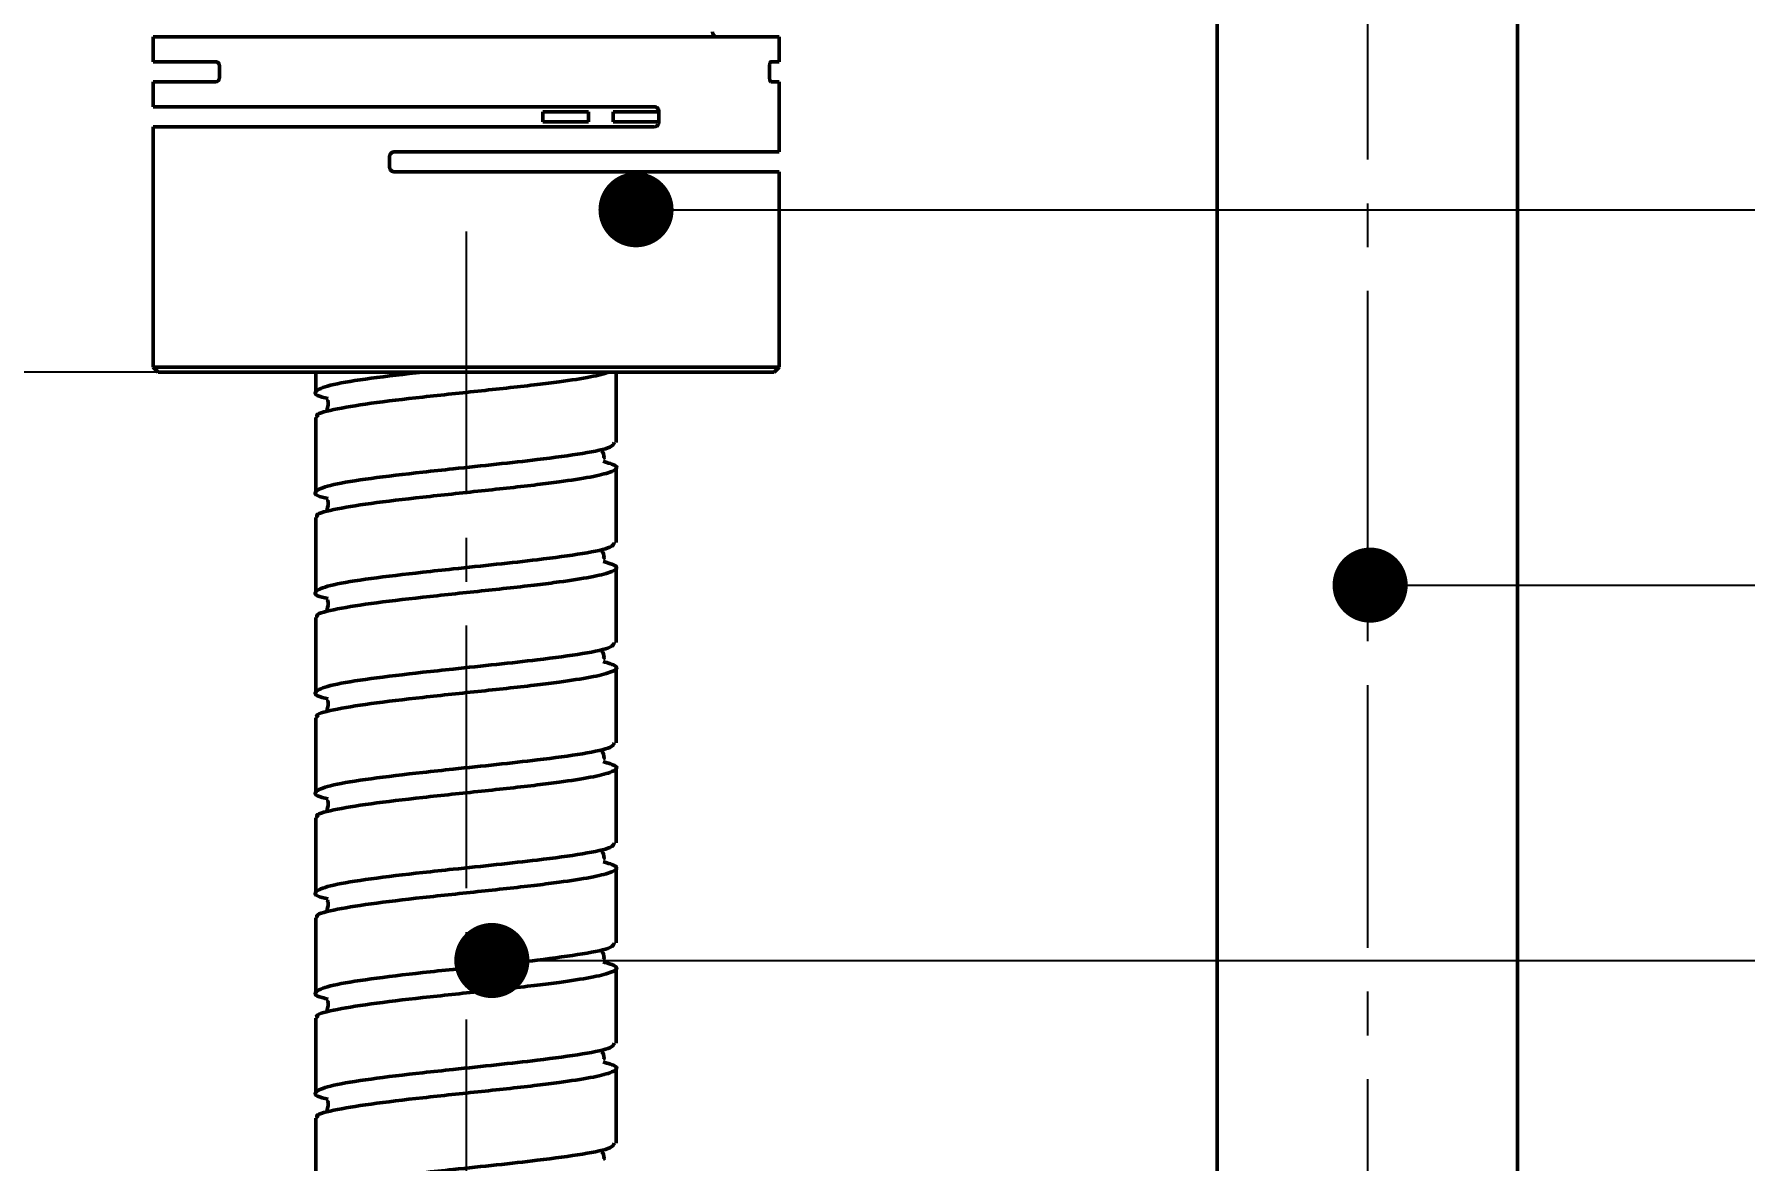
# Model space of a CAD drawing. Header units: millimetres. Extents: x 55 to 11032, y -227 to 3957.
# Drawn here: x 2607 to 2675.3, y 3541.5 to 3586.5 of the extents above; entities that cross this region are included whole.
import ezdxf
from ezdxf import colors
from ezdxf.entities.mleader import LeaderData, LeaderLine
from ezdxf.math import Vec2, Vec3

# ---------------------------------------------------------------- set-up
doc = ezdxf.new("R2010")
doc.units = ezdxf.units.MM
doc.header["$LTSCALE"] = 0.7
doc.header["$PDMODE"] = 35
doc.header["$PDSIZE"] = -4
doc.linetypes.add('CENTER2', pattern=[1.125, 0.75, -0.125, 0.125, -0.125])
doc.layers.get('0').update_dxf_attribs({"color": 255})
for name, color, linetype, lineweight in [('AM_5', 10, 'Continuous', 25), ('CON', 7, 'Continuous', 50), ('DIM', 94, 'Continuous', 25)]:
    doc.layers.add(name, color=color, linetype=linetype, lineweight=lineweight)
doc.styles.add('TCVN-7284', font='tcvn+7284-2003r.ttf')
doc.styles.add('TCVN7824', font='tcvn+7284-2003r.ttf', dxfattribs={"height": 3.5})
doc.dimstyles.new('TCVN_ISO-25_RadiusDia', dxfattribs={"dimtxt": 2.5, "dimasz": 2.5, "dimexe": 2, "dimexo": 0, "dimgap": 1, "dimtad": 1, "dimtoh": 1, "dimtxsty": 'TCVN-7284', "dimblk": 'Arrow', "dimcen": 0, "dimclrd": 256, "dimclre": 256, "dimclrt": 256, "dimadec": 0, "dimazin": 0, "dimtfac": 1, "dimtofl": 0, "dimtmove": 1, "dimatfit": 0, "dimldrblk": 'Arrow', "dimfxl": 1, "dimlwd": -1, "dimlwe": -1, "dimarcsym": 0})

# ---------------------------------------------------------------- blocks, each defined once
blk = doc.blocks.new('Arrow')
at = {"layer": 'DIM'}
blk.add_solid([(-1, 0.268), (-1, -0.268), (0, 0)], dxfattribs=at)
blk = doc.blocks.new('*D944')
at = {"layer": 'Defpoints', "color": 0, "ltscale": 0.2, "transparency": 16777216}
for p in [(2611.903, 3572.977), (2546.127, 3440.977), (2598.953, 3440.977)]:
    blk.add_point(p, dxfattribs=at)
at = {"layer": 'DIM', "ltscale": 0.2, "transparency": 16777216}
for p, q in [((2611.903, 3572.977), (2542.127, 3572.977)), ((2546.127, 3567.977), (2546.127, 3445.977)), ((2598.953, 3440.977), (2542.127, 3440.977))]:
    blk.add_line(p, q, dxfattribs=at)
at = {"layer": 'DIM', "ltscale": 0.2, "transparency": 16777216, "xscale": 5.000000000000284, "yscale": 5.000000000000284, "zscale": 5.000000000000284}
for p, rotation in [((2546.127, 3572.977), 90), ((2546.127, 3440.977), 270)]:
    blk.add_blockref('Arrow', p, dxfattribs=dict(at, rotation=rotation))
at = {"layer": 'DIM', "ltscale": 0.2, "transparency": 16777216, "insert": (2541.627, 3506.977), "char_height": 5, "attachment_point": 5, "rotation": 90, "style": 'TCVN-7284'}
blk.add_mtext('132', dxfattribs=at)
blk = doc.blocks.new('_Dot')
at = {"color": 0, "linetype": 'ByBlock', "lineweight": -2}
blk.add_line((-0.5, 0), (-1, 0), dxfattribs=at)
at = {"color": 0, "linetype": 'ByBlock', "const_width": 0.5}
blk.add_lwpolyline([(-0.25, 0, 1), (0.25, 0, 1)], format="xyb", close=True, dxfattribs=at)
blk = doc.blocks.new('*U925')
at = {"layer": 'AM_5', "color": 0, "linetype": 'CENTER2', "ltscale": 20, "transparency": 16777216}
blk.add_line((0, 40.139), (0, -158.428), dxfattribs=at)
blk = doc.blocks.new('*U927')
at = {"layer": 'AM_5', "color": 0, "linetype": 'CENTER2', "ltscale": 20, "transparency": 16777216}
blk.add_line((0, 103.936), (0, -85.115), dxfattribs=at)

msp = doc.modelspace()

# ---------------------------------------------------------------- linework, layer by layer
at = {"layer": 'CON', "color": 7, "linetype": 'Continuous'}
for p, q in [((2654.203, 3595.577), (2654.203, 3539.577)), ((2666.203, 3539.577), (2666.203, 3595.577)), ((2611.703, 3586.377), (2611.703, 3585.377)), ((2611.703, 3586.377), (2636.703, 3586.377)), ((2636.703, 3585.377), (2636.703, 3586.377)), ((2614.223, 3585.377), (2611.703, 3585.377)), ((2614.358, 3584.777), (2614.358, 3585.177)), ((2636.322, 3585.177), (2636.322, 3584.777)), ((2636.703, 3585.377), (2636.375, 3585.377)), ((2611.703, 3584.577), (2611.703, 3583.577)), ((2611.703, 3584.577), (2614.223, 3584.577)), ((2636.375, 3584.577), (2636.703, 3584.577)), ((2636.703, 3581.777), (2636.703, 3584.577)), ((2631.729, 3583.577), (2611.703, 3583.577)), ((2627.263, 3583.377), (2627.263, 3582.977)), ((2627.263, 3583.377), (2629.088, 3583.377)), ((2629.088, 3582.977), (2629.088, 3583.377)), ((2630.08, 3583.377), (2631.905, 3583.377)), ((2630.08, 3583.377), (2630.08, 3582.977)), ((2631.905, 3582.977), (2631.905, 3583.377)), ((2611.703, 3582.777), (2611.703, 3573.177)), ((2611.703, 3582.777), (2631.729, 3582.777)), ((2627.263, 3582.977), (2629.088, 3582.977)), ((2630.08, 3582.977), (2631.905, 3582.977)), ((2621.143, 3581.577), (2621.143, 3581.177)), ((2636.703, 3581.777), (2621.358, 3581.777)), ((2621.358, 3580.977), (2636.703, 3580.977)), ((2636.703, 3573.177), (2636.703, 3580.977)), ((2611.703, 3573.177), (2611.903, 3572.977)), ((2611.973, 3573.177), (2611.703, 3573.177)), ((2636.703, 3573.177), (2611.973, 3573.177)), ((2636.503, 3572.977), (2636.703, 3573.177)), ((2636.503, 3572.977), (2611.903, 3572.977)), ((2618.203, 3572.977), (2618.203, 3572.163)), ((2630.203, 3570.163), (2630.203, 3572.977)), ((2618.203, 3571.163), (2618.203, 3568.163)), ((2630.203, 3566.163), (2630.203, 3569.163)), ((2618.203, 3567.163), (2618.203, 3564.163)), ((2630.203, 3562.163), (2630.203, 3565.163)), ((2618.203, 3563.163), (2618.203, 3560.163)), ((2630.203, 3558.163), (2630.203, 3561.163)), ((2618.203, 3559.163), (2618.203, 3556.163)), ((2630.203, 3554.163), (2630.203, 3557.163)), ((2618.203, 3555.163), (2618.203, 3552.163)), ((2630.203, 3550.163), (2630.203, 3553.163)), ((2618.203, 3551.163), (2618.203, 3548.163)), ((2630.203, 3546.163), (2630.203, 3549.163)), ((2618.203, 3547.163), (2618.203, 3544.163)), ((2630.203, 3542.163), (2630.203, 3545.163)), ((2618.203, 3543.163), (2618.203, 3540.163))]:
    msp.add_line(p, q, dxfattribs=at)
for points, knots in [([(2634.183, 3586.377), (2634.166, 3586.38), (2634.133, 3586.385), (2634.096, 3586.421), (2634.072, 3586.461), (2634.059, 3586.496), (2634.05, 3586.535), (2634.049, 3586.563), (2634.048, 3586.577)], [0, 0, 0, 0, 0.250166, 0.498735, 0.622936, 0.747237, 0.872491, 1, 1, 1, 1]), ([(2614.358, 3585.177), (2614.357, 3585.191), (2614.356, 3585.219), (2614.347, 3585.258), (2614.333, 3585.293), (2614.31, 3585.333), (2614.273, 3585.369), (2614.239, 3585.374), (2614.223, 3585.377)], [0, 0, 0, 0, 0.127394, 0.252521, 0.376705, 0.500819, 0.749405, 1, 1, 1, 1]), ([(2614.223, 3584.577), (2614.239, 3584.58), (2614.273, 3584.585), (2614.31, 3584.621), (2614.333, 3584.661), (2614.347, 3584.696), (2614.356, 3584.735), (2614.357, 3584.763), (2614.358, 3584.777)], [0, 0, 0, 0, 0.250166, 0.498735, 0.622936, 0.747237, 0.872491, 1, 1, 1, 1]), ([(2636.375, 3585.377), (2636.368, 3585.374), (2636.356, 3585.369), (2636.341, 3585.333), (2636.332, 3585.293), (2636.327, 3585.258), (2636.323, 3585.219), (2636.323, 3585.191), (2636.322, 3585.177)], [0, 0, 0, 0, 0.250166, 0.498735, 0.622936, 0.747237, 0.872491, 1, 1, 1, 1]), ([(2636.322, 3584.777), (2636.323, 3584.763), (2636.323, 3584.735), (2636.327, 3584.696), (2636.332, 3584.661), (2636.341, 3584.621), (2636.356, 3584.585), (2636.368, 3584.58), (2636.375, 3584.577)], [0, 0, 0, 0, 0.127394, 0.252521, 0.376705, 0.500819, 0.749405, 1, 1, 1, 1]), ([(2631.905, 3583.377), (2631.904, 3583.391), (2631.903, 3583.419), (2631.891, 3583.458), (2631.874, 3583.493), (2631.844, 3583.533), (2631.795, 3583.569), (2631.751, 3583.574), (2631.729, 3583.577)], [0, 0, 0, 0, 0.127394, 0.252521, 0.376705, 0.500819, 0.749405, 1, 1, 1, 1]), ([(2631.729, 3582.777), (2631.751, 3582.78), (2631.795, 3582.785), (2631.843, 3582.821), (2631.874, 3582.861), (2631.891, 3582.896), (2631.903, 3582.935), (2631.904, 3582.963), (2631.905, 3582.977)], [0, 0, 0, 0, 0.250166, 0.498735, 0.622936, 0.747237, 0.872491, 1, 1, 1, 1]), ([(2621.358, 3581.777), (2621.331, 3581.774), (2621.278, 3581.769), (2621.218, 3581.733), (2621.181, 3581.693), (2621.16, 3581.658), (2621.146, 3581.619), (2621.144, 3581.591), (2621.143, 3581.577)], [0, 0, 0, 0, 0.250166, 0.498735, 0.622936, 0.747237, 0.872491, 1, 1, 1, 1]), ([(2621.143, 3581.177), (2621.144, 3581.163), (2621.146, 3581.135), (2621.16, 3581.096), (2621.181, 3581.061), (2621.218, 3581.021), (2621.278, 3580.985), (2621.331, 3580.98), (2621.358, 3580.977)], [0, 0, 0, 0, 0.127394, 0.252521, 0.376705, 0.500819, 0.749405, 1, 1, 1, 1]), ([(2618.698, 3571.921), (2618.612, 3571.94), (2618.137, 3572.042), (2618.121, 3572.228), (2618.775, 3572.477), (2620.303, 3572.726), (2621.754, 3572.893), (2622.48, 3572.977)], [0, 0, 0, 0, 0.052476, 0.2897, 0.526238, 0.762776, 1, 1, 1, 1]), ([(2618.291, 3571.163), (2618.265, 3571.185), (2618.137, 3571.29), (2618.829, 3571.477), (2620.3, 3571.726), (2622.439, 3571.977), (2624.825, 3572.228), (2626.703, 3572.43), (2628.153, 3572.616), (2629.267, 3572.781), (2629.722, 3572.912), (2629.95, 3572.977)], [0, 0, 0, 0, 0.035621, 0.173097, 0.310573, 0.448448, 0.586323, 0.723799, 0.784992, 0.892308, 1, 1, 1, 1]), ([(2618.696, 3571.869), (2618.689, 3571.869), (2618.652, 3571.872), (2618.766, 3571.697), (2618.594, 3571.455), (2618.693, 3571.474), (2618.706, 3571.477)], [0, 0, 0, 0, 0.059951, 0.357802, 0.92007, 1, 1, 1, 1]), ([(2618.698, 3567.921), (2618.612, 3567.94), (2618.137, 3568.042), (2618.122, 3568.228), (2618.772, 3568.477), (2620.314, 3568.725), (2622.101, 3568.938), (2623.851, 3569.125), (2625.437, 3569.293), (2627.284, 3569.498), (2628.955, 3569.726), (2630.068, 3569.955), (2630.1, 3570.101), (2630.114, 3570.163)], [0, 0, 0, 0, 0.024694, 0.136327, 0.247636, 0.358945, 0.470578, 0.529105, 0.611809, 0.694267, 0.805576, 0.917209, 1, 1, 1, 1]), ([(2629.679, 3569.505), (2629.694, 3569.516), (2629.737, 3569.547), (2629.687, 3569.799), (2629.601, 3569.818), (2629.597, 3569.819)], [0, 0, 0, 0, 0.349773, 0.971239, 1, 1, 1, 1]), ([(2618.291, 3567.163), (2618.265, 3567.185), (2618.137, 3567.29), (2618.829, 3567.477), (2620.3, 3567.726), (2622.439, 3567.977), (2624.826, 3568.228), (2626.702, 3568.43), (2628.155, 3568.616), (2629.246, 3568.781), (2630.101, 3568.995), (2630.369, 3569.205), (2629.879, 3569.349), (2629.673, 3569.409)], [0, 0, 0, 0, 0.028778, 0.139844, 0.25091, 0.362298, 0.473686, 0.584752, 0.634189, 0.720889, 0.807893, 0.919281, 1, 1, 1, 1]), ([(2618.696, 3567.869), (2618.689, 3567.869), (2618.652, 3567.872), (2618.766, 3567.697), (2618.594, 3567.455), (2618.693, 3567.474), (2618.706, 3567.477)], [0, 0, 0, 0, 0.059951, 0.357802, 0.92007, 1, 1, 1, 1]), ([(2618.698, 3563.921), (2618.612, 3563.94), (2618.137, 3564.042), (2618.122, 3564.228), (2618.772, 3564.477), (2620.314, 3564.725), (2622.101, 3564.938), (2623.851, 3565.125), (2625.437, 3565.293), (2627.284, 3565.498), (2628.955, 3565.726), (2630.068, 3565.955), (2630.1, 3566.101), (2630.114, 3566.163)], [0, 0, 0, 0, 0.024694, 0.136327, 0.247636, 0.358945, 0.470578, 0.529105, 0.611809, 0.694267, 0.805576, 0.917209, 1, 1, 1, 1]), ([(2629.679, 3565.505), (2629.694, 3565.516), (2629.737, 3565.547), (2629.687, 3565.799), (2629.601, 3565.818), (2629.597, 3565.819)], [0, 0, 0, 0, 0.349773, 0.971239, 1, 1, 1, 1]), ([(2618.291, 3563.163), (2618.265, 3563.185), (2618.137, 3563.29), (2618.829, 3563.477), (2620.3, 3563.726), (2622.439, 3563.977), (2624.826, 3564.228), (2626.702, 3564.43), (2628.155, 3564.616), (2629.246, 3564.781), (2630.101, 3564.995), (2630.369, 3565.205), (2629.879, 3565.349), (2629.673, 3565.409)], [0, 0, 0, 0, 0.028778, 0.139844, 0.25091, 0.362298, 0.473686, 0.584752, 0.634189, 0.720889, 0.807893, 0.919281, 1, 1, 1, 1]), ([(2618.696, 3563.869), (2618.689, 3563.869), (2618.652, 3563.872), (2618.766, 3563.697), (2618.594, 3563.455), (2618.693, 3563.474), (2618.706, 3563.477)], [0, 0, 0, 0, 0.059951, 0.357802, 0.92007, 1, 1, 1, 1]), ([(2618.698, 3559.921), (2618.612, 3559.94), (2618.137, 3560.042), (2618.122, 3560.228), (2618.772, 3560.477), (2620.314, 3560.725), (2622.101, 3560.938), (2623.851, 3561.125), (2625.437, 3561.293), (2627.284, 3561.498), (2628.955, 3561.726), (2630.068, 3561.955), (2630.1, 3562.101), (2630.114, 3562.163)], [0, 0, 0, 0, 0.0246942, 0.1363265, 0.247636, 0.3589455, 0.4705778, 0.5291054, 0.611809, 0.6942668, 0.8055762, 0.9172086, 1, 1, 1, 1]), ([(2629.679, 3561.505), (2629.694, 3561.516), (2629.737, 3561.547), (2629.687, 3561.799), (2629.601, 3561.818), (2629.597, 3561.819)], [0, 0, 0, 0, 0.349773, 0.971239, 1, 1, 1, 1]), ([(2618.291, 3559.163), (2618.265, 3559.185), (2618.137, 3559.29), (2618.829, 3559.477), (2620.3, 3559.726), (2622.439, 3559.977), (2624.826, 3560.228), (2626.702, 3560.43), (2628.155, 3560.616), (2629.246, 3560.781), (2630.101, 3560.995), (2630.369, 3561.205), (2629.879, 3561.349), (2629.673, 3561.409)], [0, 0, 0, 0, 0.0287778, 0.1398438, 0.2509098, 0.3622979, 0.4736861, 0.5847521, 0.6341894, 0.7208894, 0.807893, 0.9192811, 1, 1, 1, 1]), ([(2618.696, 3559.869), (2618.689, 3559.869), (2618.652, 3559.872), (2618.766, 3559.697), (2618.594, 3559.455), (2618.693, 3559.474), (2618.706, 3559.477)], [0, 0, 0, 0, 0.059951, 0.357802, 0.92007, 1, 1, 1, 1]), ([(2618.698, 3555.921), (2618.612, 3555.94), (2618.137, 3556.042), (2618.122, 3556.228), (2618.772, 3556.477), (2620.314, 3556.725), (2622.101, 3556.938), (2623.851, 3557.125), (2625.437, 3557.293), (2627.284, 3557.498), (2628.955, 3557.726), (2630.068, 3557.955), (2630.1, 3558.101), (2630.114, 3558.163)], [0, 0, 0, 0, 0.0246942, 0.1363265, 0.247636, 0.3589455, 0.4705778, 0.5291054, 0.611809, 0.6942668, 0.8055762, 0.9172086, 1, 1, 1, 1]), ([(2618.291, 3555.163), (2618.265, 3555.185), (2618.137, 3555.29), (2618.829, 3555.477), (2620.3, 3555.726), (2622.439, 3555.977), (2624.826, 3556.228), (2626.702, 3556.43), (2628.155, 3556.616), (2629.246, 3556.781), (2630.101, 3556.995), (2630.369, 3557.205), (2629.879, 3557.349), (2629.673, 3557.409)], [0, 0, 0, 0, 0.0287778, 0.1398438, 0.2509098, 0.3622979, 0.4736861, 0.5847521, 0.6341894, 0.7208894, 0.807893, 0.9192811, 1, 1, 1, 1]), ([(2629.679, 3557.505), (2629.694, 3557.516), (2629.737, 3557.547), (2629.687, 3557.799), (2629.601, 3557.818), (2629.597, 3557.819)], [0, 0, 0, 0, 0.349773, 0.971239, 1, 1, 1, 1]), ([(2618.696, 3555.869), (2618.689, 3555.869), (2618.652, 3555.872), (2618.766, 3555.697), (2618.594, 3555.455), (2618.693, 3555.474), (2618.706, 3555.477)], [0, 0, 0, 0, 0.059951, 0.357802, 0.92007, 1, 1, 1, 1]), ([(2618.698, 3551.921), (2618.612, 3551.94), (2618.137, 3552.042), (2618.122, 3552.228), (2618.772, 3552.477), (2620.314, 3552.725), (2622.101, 3552.938), (2623.851, 3553.125), (2625.437, 3553.293), (2627.284, 3553.498), (2628.955, 3553.726), (2630.068, 3553.955), (2630.1, 3554.101), (2630.114, 3554.163)], [0, 0, 0, 0, 0.024694, 0.136327, 0.247636, 0.358945, 0.470578, 0.529105, 0.611809, 0.694267, 0.805576, 0.917209, 1, 1, 1, 1]), ([(2618.291, 3551.163), (2618.265, 3551.185), (2618.137, 3551.29), (2618.829, 3551.477), (2620.3, 3551.726), (2622.439, 3551.977), (2624.826, 3552.228), (2626.702, 3552.43), (2628.155, 3552.616), (2629.246, 3552.781), (2630.101, 3552.995), (2630.369, 3553.205), (2629.879, 3553.349), (2629.673, 3553.409)], [0, 0, 0, 0, 0.0287778, 0.1398438, 0.2509098, 0.3622979, 0.4736861, 0.5847521, 0.6341894, 0.7208894, 0.807893, 0.9192811, 1, 1, 1, 1]), ([(2629.679, 3553.505), (2629.694, 3553.516), (2629.737, 3553.547), (2629.687, 3553.799), (2629.601, 3553.818), (2629.597, 3553.819)], [0, 0, 0, 0, 0.349773, 0.971239, 1, 1, 1, 1]), ([(2618.696, 3551.869), (2618.689, 3551.869), (2618.652, 3551.872), (2618.766, 3551.697), (2618.594, 3551.455), (2618.693, 3551.474), (2618.706, 3551.477)], [0, 0, 0, 0, 0.059951, 0.357802, 0.92007, 1, 1, 1, 1]), ([(2618.698, 3547.921), (2618.612, 3547.94), (2618.137, 3548.042), (2618.122, 3548.228), (2618.772, 3548.477), (2620.314, 3548.725), (2622.101, 3548.938), (2623.851, 3549.125), (2625.437, 3549.293), (2627.284, 3549.498), (2628.955, 3549.726), (2630.068, 3549.955), (2630.1, 3550.101), (2630.114, 3550.163)], [0, 0, 0, 0, 0.024694, 0.136327, 0.247636, 0.358945, 0.470578, 0.529105, 0.611809, 0.694267, 0.805576, 0.917209, 1, 1, 1, 1]), ([(2618.291, 3547.163), (2618.265, 3547.185), (2618.137, 3547.29), (2618.829, 3547.477), (2620.3, 3547.726), (2622.439, 3547.977), (2624.826, 3548.228), (2626.702, 3548.43), (2628.155, 3548.616), (2629.246, 3548.781), (2630.101, 3548.995), (2630.369, 3549.205), (2629.879, 3549.349), (2629.673, 3549.409)], [0, 0, 0, 0, 0.028778, 0.139844, 0.25091, 0.362298, 0.473686, 0.584752, 0.634189, 0.720889, 0.807893, 0.919281, 1, 1, 1, 1]), ([(2629.679, 3549.505), (2629.694, 3549.516), (2629.737, 3549.547), (2629.687, 3549.799), (2629.601, 3549.818), (2629.597, 3549.819)], [0, 0, 0, 0, 0.349773, 0.971239, 1, 1, 1, 1]), ([(2618.696, 3547.869), (2618.689, 3547.869), (2618.652, 3547.872), (2618.766, 3547.697), (2618.594, 3547.455), (2618.693, 3547.474), (2618.706, 3547.477)], [0, 0, 0, 0, 0.059951, 0.357802, 0.92007, 1, 1, 1, 1]), ([(2618.698, 3543.921), (2618.612, 3543.94), (2618.137, 3544.042), (2618.122, 3544.228), (2618.772, 3544.477), (2620.314, 3544.725), (2622.101, 3544.938), (2623.851, 3545.125), (2625.437, 3545.293), (2627.284, 3545.498), (2628.955, 3545.726), (2630.068, 3545.955), (2630.1, 3546.101), (2630.114, 3546.163)], [0, 0, 0, 0, 0.024694, 0.136327, 0.247636, 0.358945, 0.470578, 0.529105, 0.611809, 0.694267, 0.805576, 0.917209, 1, 1, 1, 1]), ([(2629.679, 3545.505), (2629.694, 3545.516), (2629.737, 3545.547), (2629.687, 3545.799), (2629.601, 3545.818), (2629.597, 3545.819)], [0, 0, 0, 0, 0.349773, 0.971239, 1, 1, 1, 1]), ([(2618.291, 3543.163), (2618.265, 3543.185), (2618.137, 3543.29), (2618.829, 3543.477), (2620.3, 3543.726), (2622.439, 3543.977), (2624.826, 3544.228), (2626.702, 3544.43), (2628.155, 3544.616), (2629.246, 3544.781), (2630.101, 3544.995), (2630.369, 3545.205), (2629.879, 3545.349), (2629.673, 3545.409)], [0, 0, 0, 0, 0.028778, 0.139844, 0.25091, 0.362298, 0.473686, 0.584752, 0.634189, 0.720889, 0.807893, 0.919281, 1, 1, 1, 1]), ([(2618.696, 3543.869), (2618.689, 3543.869), (2618.652, 3543.872), (2618.766, 3543.697), (2618.594, 3543.455), (2618.693, 3543.474), (2618.706, 3543.477)], [0, 0, 0, 0, 0.059951, 0.357802, 0.92007, 1, 1, 1, 1]), ([(2618.698, 3539.921), (2618.612, 3539.94), (2618.137, 3540.042), (2618.122, 3540.228), (2618.772, 3540.477), (2620.314, 3540.725), (2622.101, 3540.938), (2623.851, 3541.125), (2625.437, 3541.293), (2627.284, 3541.498), (2628.955, 3541.726), (2630.068, 3541.955), (2630.1, 3542.101), (2630.114, 3542.163)], [0, 0, 0, 0, 0.024694, 0.136327, 0.247636, 0.358945, 0.470578, 0.529105, 0.611809, 0.694267, 0.805576, 0.917209, 1, 1, 1, 1]), ([(2629.679, 3541.505), (2629.694, 3541.516), (2629.737, 3541.547), (2629.687, 3541.799), (2629.601, 3541.818), (2629.597, 3541.819)], [0, 0, 0, 0, 0.3497734, 0.9712388, 1, 1, 1, 1])]:
    msp.add_open_spline(points, degree=3, knots=knots, dxfattribs=at)

# ---------------------------------------------------------------- block references
at = {"layer": 'AM_5', "linetype": 'CENTER2', "ltscale": 20}
for name, p in [('*U925', (2660.203, 3567.577)), ('*U927', (2624.203, 3474.663))]:
    msp.add_blockref(name, p, dxfattribs=at)

# ---------------------------------------------------------------- dimensions: what is measured, and where the dimension line sits
at = {"layer": 'DIM', "ltscale": 0.2}
dim = msp.add_linear_dim(base=(2546.127, 3440.977), p1=(2611.903, 3572.977), p2=(2598.953, 3440.977), angle=90, dimstyle='TCVN_ISO-25_RadiusDia', override={"dimscale": 2, "dimtmove": 1}, dxfattribs=at)
dim.commit()
dim.dimension.update_dxf_attribs({"geometry": '*D944', "text_midpoint": (2541.627, 3506.977)})

# ---------------------------------------------------------------- leaders
at = {"layer": 'AM_5', "ltscale": 0.2}
ml = msp.add_multileader_mtext('Standard', dxfattribs=at)
ml.set_content('8', color=256, style='TCVN7824')
ml.set_leader_properties()
ml.set_arrow_properties(name='DOT')
ml.build(insert=Vec2(0, 0))
ml.multileader.update_dxf_attribs({"text_left_attachment_type": 6, "text_right_attachment_type": 6, "dogleg_length": 0.36, "arrow_head_size": 3})
ctx = ml.context
ctx.base_point, ctx.char_height, ctx.arrow_head_size, ctx.plane_origin = Vec3(2725.214, 3579.461), 5, 3, Vec3(2630.992, 3579.461)
ctx.left_attachment, ctx.right_attachment, ctx.text_align_type = 6, 6, 2
notes = []
notes.append((ctx, [(0, (1, 1, 0), (2724.854, 3579.461), (1, 0), 0.36, [(0, [(2630.992, 3579.461)], 0, [])])]))
ctx.mtext.insert, ctx.mtext.alignment, ctx.mtext.flow_direction = Vec3(2729.714, 3585.461), 3, 5
ml = msp.add_multileader_mtext('Standard', dxfattribs=at)
ml.set_content('7', color=256, style='TCVN7824')
ml.set_leader_properties()
ml.set_arrow_properties(name='DOT')
ml.build(insert=Vec2(0, 0))
ml.multileader.update_dxf_attribs({"text_left_attachment_type": 6, "text_right_attachment_type": 6, "dogleg_length": 0.36, "arrow_head_size": 3})
ctx = ml.context
ctx.base_point, ctx.char_height, ctx.arrow_head_size, ctx.plane_origin = Vec3(2725.214, 3564.461), 5, 3, Vec3(2660.312, 3564.461)
ctx.left_attachment, ctx.right_attachment, ctx.text_align_type = 6, 6, 2
notes.append((ctx, [(0, (1, 1, 0), (2724.854, 3564.461), (1, 0), 0.36, [(0, [(2660.312, 3564.461)], 0, [])])]))
ctx.mtext.insert, ctx.mtext.width, ctx.mtext.alignment, ctx.mtext.flow_direction = Vec3(2729.714, 3570.461), 0.65275, 3, 5
ml = msp.add_multileader_mtext('Standard', dxfattribs=at)
ml.set_content('6', color=256, style='TCVN7824')
ml.set_leader_properties()
ml.set_arrow_properties(name='DOT')
ml.build(insert=Vec2(0, 0))
ml.multileader.update_dxf_attribs({"text_left_attachment_type": 6, "text_right_attachment_type": 6, "dogleg_length": 0.36, "arrow_head_size": 3})
ctx = ml.context
ctx.base_point, ctx.char_height, ctx.arrow_head_size, ctx.plane_origin = Vec3(2725.214, 3549.461), 5, 3, Vec3(2625.234, 3549.461)
ctx.left_attachment, ctx.right_attachment, ctx.text_align_type = 6, 6, 2
notes.append((ctx, [(0, (1, 1, 0), (2724.854, 3549.461), (1, 0), 0.36, [(0, [(2625.234, 3549.461)], 0, [])])]))
ctx.mtext.insert, ctx.mtext.alignment, ctx.mtext.flow_direction = Vec3(2729.714, 3555.461), 3, 5
for ctx, leaders in notes:
    for number, flags, end, landing, length, lines in leaders:
        leader = LeaderData()
        leader.index, (leader.has_last_leader_line, leader.has_dogleg_vector, leader.attachment_direction) = number, flags
        leader.last_leader_point, leader.dogleg_vector, leader.dogleg_length = Vec3(end), Vec3(landing), length
        for number, points, colour, breaks in lines:
            line = LeaderLine()
            line.index, line.vertices, line.color, line.breaks = number, Vec3.list(points), colors.encode_raw_color(colour), breaks
            leader.lines.append(line)
        ctx.leaders.append(leader)

doc.saveas('drawing.dxf')
